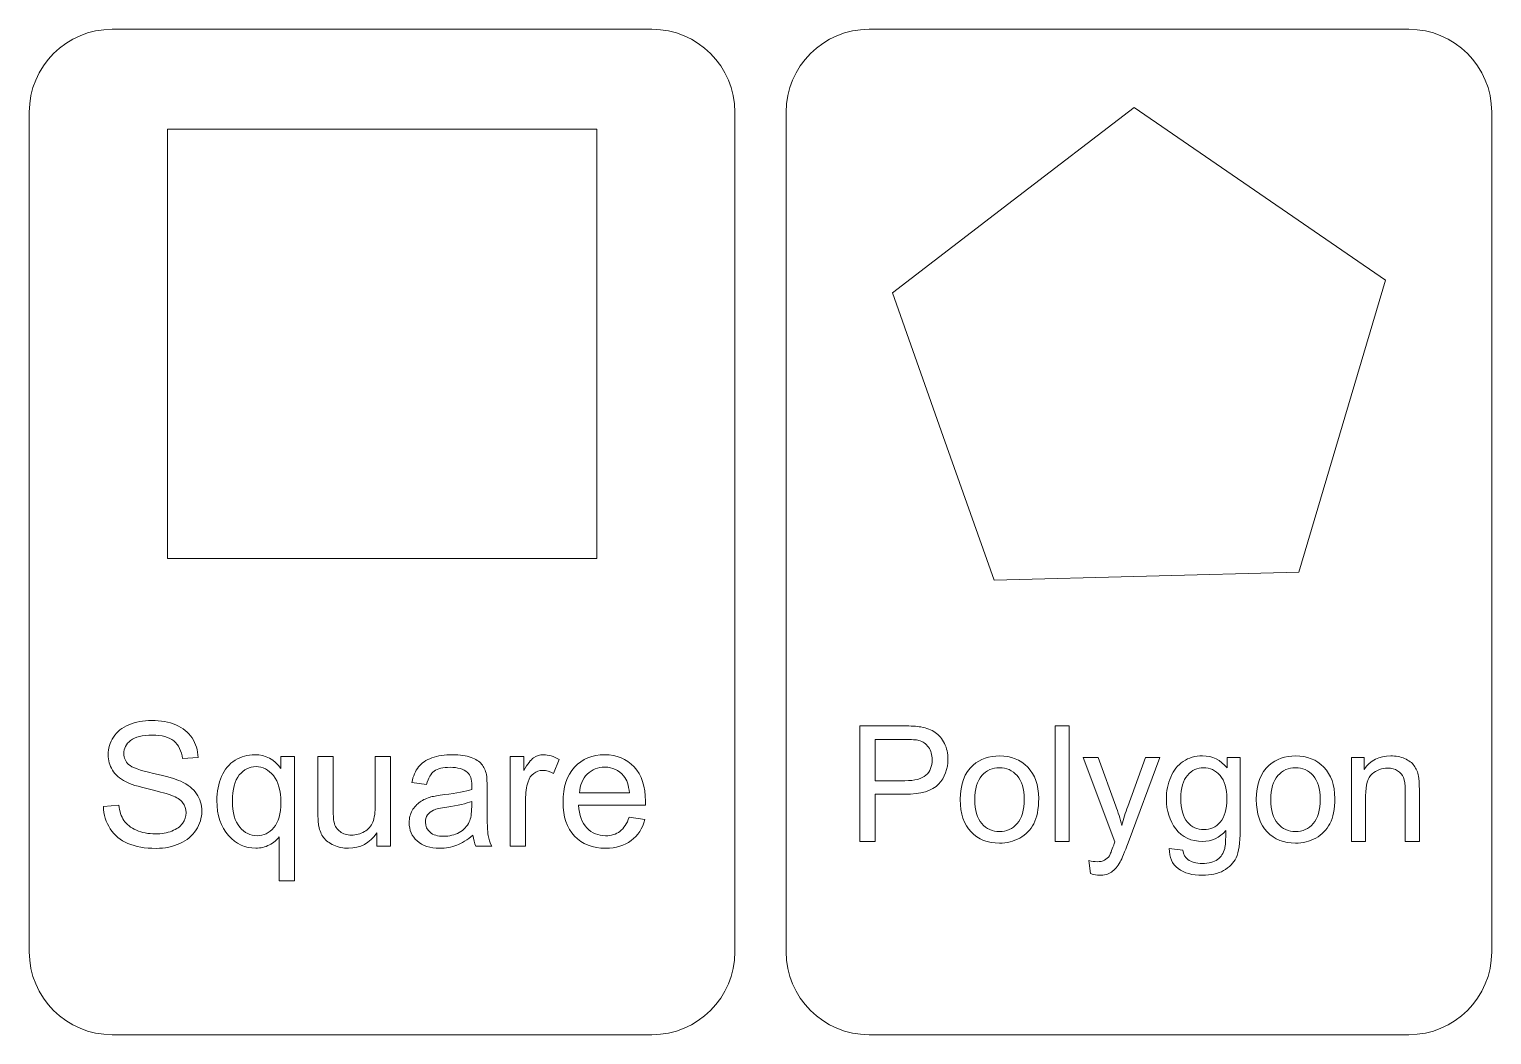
# Model space of a CAD drawing. Header units: inches. Extents: x -4.5 to 4.5, y -6.6 to 6.6.
# Drawn here: x -2.067 to 2.186, y 0.55 to 3.475 of the extents above; entities that cross this region are included whole.
import ezdxf

# ---------------------------------------------------------------- set-up
doc = ezdxf.new("R2010")
doc.units = ezdxf.units.IN
doc.header["$MEASUREMENT"] = 0
doc.layers.add('Layer 1', color=7, linetype='Continuous')

msp = doc.modelspace()

# ---------------------------------------------------------------- linework, layer by layer
at = {"layer": 'Layer 1', "lineweight": 9}
msp.add_lwpolyline([(-1.6652, 1.9353), (-0.417, 1.9353), (-0.417, 3.1836), (-1.6652, 3.1836), (-1.6652, 1.9353)], close=True, dxfattribs=at)
for points, knots in [([(-1.8259, 3.4745), (-1.8259, 3.4745), (-0.2564, 3.4745), (-0.2564, 3.4745), (-0.1236, 3.4745), (-0.015, 3.3659), (-0.015, 3.2331), (-0.015, 3.2331), (-0.015, 0.7914), (-0.015, 0.7914), (-0.015, 0.6586), (-0.1236, 0.55), (-0.2564, 0.55), (-0.2564, 0.55), (-1.8259, 0.55), (-1.8259, 0.55), (-1.9586, 0.55), (-2.0673, 0.6586), (-2.0673, 0.7914), (-2.0673, 0.7914), (-2.0673, 3.2331), (-2.0673, 3.2331), (-2.0673, 3.3659), (-1.9586, 3.4745), (-1.8259, 3.4745)], [0, 0, 0, 0, 0.125, 0.125, 0.125, 0.25, 0.25, 0.25, 0.375, 0.375, 0.375, 0.5, 0.5, 0.5, 0.625, 0.625, 0.625, 0.75, 0.75, 0.75, 0.875, 0.875, 0.875, 1, 1, 1, 1]), ([(0.3752, 3.4745), (0.3752, 3.4745), (1.9447, 3.4745), (1.9447, 3.4745), (2.0774, 3.4745), (2.1861, 3.3659), (2.1861, 3.2331), (2.1861, 3.2331), (2.1861, 0.7914), (2.1861, 0.7914), (2.1861, 0.6586), (2.0774, 0.55), (1.9447, 0.55), (1.9447, 0.55), (0.3752, 0.55), (0.3752, 0.55), (0.2424, 0.55), (0.1338, 0.6586), (0.1338, 0.7914), (0.1338, 0.7914), (0.1338, 3.2331), (0.1338, 3.2331), (0.1338, 3.3659), (0.2424, 3.4745), (0.3752, 3.4745)], [0, 0, 0, 0, 0.125, 0.125, 0.125, 0.25, 0.25, 0.25, 0.375, 0.375, 0.375, 0.5, 0.5, 0.5, 0.625, 0.625, 0.625, 0.75, 0.75, 0.75, 0.875, 0.875, 0.875, 1, 1, 1, 1]), ([(1.625, 1.8951), (1.625, 1.8951), (1.182, 1.8835), (1.182, 1.8835), (1.182, 1.8835), (0.739, 1.8719), (0.739, 1.8719), (0.739, 1.8719), (0.591, 2.2897), (0.591, 2.2897), (0.591, 2.2897), (0.4431, 2.7074), (0.4431, 2.7074), (0.4431, 2.7074), (0.7947, 2.9772), (0.7947, 2.9772), (0.7947, 2.9772), (1.1463, 3.247), (1.1463, 3.247), (1.1463, 3.247), (1.5115, 2.996), (1.5115, 2.996), (1.5115, 2.996), (1.8767, 2.7449), (1.8767, 2.7449), (1.8767, 2.7449), (1.7509, 2.32), (1.7509, 2.32), (1.7509, 2.32), (1.625, 1.8951), (1.625, 1.8951)], [0, 0, 0, 0, 0.1, 0.1, 0.1, 0.2, 0.2, 0.2, 0.3, 0.3, 0.3, 0.4, 0.4, 0.4, 0.5, 0.5, 0.5, 0.6, 0.6, 0.6, 0.7, 0.7, 0.7, 0.8, 0.8, 0.8, 0.9, 0.9, 0.9, 1, 1, 1, 1])]:
    msp.add_open_spline(points, degree=3, knots=knots, dxfattribs=at)
at = {"layer": 'Layer 1', "color": 1, "lineweight": 9}
for points, knots in [([(-1.8515, 1.2137), (-1.8515, 1.2137), (-1.8068, 1.2178), (-1.8068, 1.2178), (-1.8047, 1.1997), (-1.7997, 1.1848), (-1.792, 1.1732), (-1.7842, 1.1616), (-1.7721, 1.1523), (-1.7558, 1.1451), (-1.7394, 1.1379), (-1.721, 1.1343), (-1.7006, 1.1343), (-1.6824, 1.1343), (-1.6664, 1.137), (-1.6525, 1.1425), (-1.6386, 1.1479), (-1.6283, 1.1554), (-1.6215, 1.1648), (-1.6147, 1.1743), (-1.6113, 1.1846), (-1.6113, 1.1956), (-1.6113, 1.2069), (-1.6145, 1.2167), (-1.6211, 1.2251), (-1.6276, 1.2335), (-1.6384, 1.2405), (-1.6535, 1.2463), (-1.6631, 1.25), (-1.6845, 1.2559), (-1.7176, 1.2638), (-1.7507, 1.2718), (-1.7738, 1.2792), (-1.787, 1.2863), (-1.8042, 1.2953), (-1.8169, 1.3066), (-1.8253, 1.3199), (-1.8338, 1.3332), (-1.8379, 1.3482), (-1.8379, 1.3647), (-1.8379, 1.3829), (-1.8328, 1.3999), (-1.8224, 1.4157), (-1.8121, 1.4315), (-1.7972, 1.4435), (-1.7773, 1.4517), (-1.7575, 1.4599), (-1.7355, 1.464), (-1.7113, 1.464), (-1.6847, 1.464), (-1.6611, 1.4598), (-1.6408, 1.4511), (-1.6204, 1.4426), (-1.6047, 1.4299), (-1.5938, 1.4132), (-1.5828, 1.3965), (-1.5769, 1.3776), (-1.5761, 1.3565), (-1.5761, 1.3565), (-1.6218, 1.353), (-1.6218, 1.353), (-1.6243, 1.3757), (-1.6326, 1.3928), (-1.6467, 1.4044), (-1.6609, 1.416), (-1.6818, 1.4218), (-1.7094, 1.4218), (-1.7383, 1.4218), (-1.7593, 1.4165), (-1.7724, 1.406), (-1.7856, 1.3954), (-1.7922, 1.3827), (-1.7922, 1.3678), (-1.7922, 1.3549), (-1.7875, 1.3442), (-1.7782, 1.3359), (-1.769, 1.3276), (-1.7451, 1.3189), (-1.7064, 1.3102), (-1.6677, 1.3014), (-1.6412, 1.2938), (-1.6268, 1.2873), (-1.6059, 1.2777), (-1.5904, 1.2655), (-1.5805, 1.2507), (-1.5705, 1.2359), (-1.5655, 1.2189), (-1.5655, 1.1997), (-1.5655, 1.1805), (-1.571, 1.1626), (-1.582, 1.1456), (-1.5929, 1.1287), (-1.6086, 1.1156), (-1.6291, 1.1062), (-1.6496, 1.0968), (-1.6727, 1.0921), (-1.6984, 1.0921), (-1.7309, 1.0921), (-1.7581, 1.0969), (-1.7801, 1.1064), (-1.8021, 1.1158), (-1.8193, 1.1301), (-1.8317, 1.1492), (-1.8443, 1.1682), (-1.8508, 1.1897), (-1.8515, 1.2137)], [0, 0, 0, 0, 0.028571, 0.028571, 0.028571, 0.057143, 0.057143, 0.057143, 0.085714, 0.085714, 0.085714, 0.114286, 0.114286, 0.114286, 0.142857, 0.142857, 0.142857, 0.171429, 0.171429, 0.171429, 0.2, 0.2, 0.2, 0.228571, 0.228571, 0.228571, 0.257143, 0.257143, 0.257143, 0.285714, 0.285714, 0.285714, 0.314286, 0.314286, 0.314286, 0.342857, 0.342857, 0.342857, 0.371429, 0.371429, 0.371429, 0.4, 0.4, 0.4, 0.428571, 0.428571, 0.428571, 0.457143, 0.457143, 0.457143, 0.485714, 0.485714, 0.485714, 0.514286, 0.514286, 0.514286, 0.542857, 0.542857, 0.542857, 0.571429, 0.571429, 0.571429, 0.6, 0.6, 0.6, 0.628571, 0.628571, 0.628571, 0.657143, 0.657143, 0.657143, 0.685714, 0.685714, 0.685714, 0.714286, 0.714286, 0.714286, 0.742857, 0.742857, 0.742857, 0.771429, 0.771429, 0.771429, 0.8, 0.8, 0.8, 0.828571, 0.828571, 0.828571, 0.857143, 0.857143, 0.857143, 0.885714, 0.885714, 0.885714, 0.914286, 0.914286, 0.914286, 0.942857, 0.942857, 0.942857, 0.971429, 0.971429, 0.971429, 1, 1, 1, 1]), ([(0.3479, 1.1123), (0.3479, 1.1123), (0.3479, 1.4484), (0.3479, 1.4484), (0.3479, 1.4484), (0.4748, 1.4484), (0.4748, 1.4484), (0.4971, 1.4484), (0.5141, 1.4473), (0.5259, 1.4452), (0.5425, 1.4424), (0.5563, 1.4372), (0.5675, 1.4295), (0.5787, 1.4218), (0.5877, 1.411), (0.5945, 1.3972), (0.6013, 1.3833), (0.6046, 1.3681), (0.6046, 1.3514), (0.6046, 1.3229), (0.5956, 1.2987), (0.5773, 1.279), (0.5592, 1.2592), (0.5263, 1.2494), (0.4787, 1.2494), (0.4787, 1.2494), (0.3925, 1.2494), (0.3925, 1.2494), (0.3925, 1.2494), (0.3925, 1.1123), (0.3925, 1.1123), (0.3925, 1.1123), (0.3479, 1.1123), (0.3479, 1.1123)], [0, 0, 0, 0, 0.090909, 0.090909, 0.090909, 0.181818, 0.181818, 0.181818, 0.272727, 0.272727, 0.272727, 0.363636, 0.363636, 0.363636, 0.454545, 0.454545, 0.454545, 0.545455, 0.545455, 0.545455, 0.636364, 0.636364, 0.636364, 0.727273, 0.727273, 0.727273, 0.818182, 0.818182, 0.818182, 0.909091, 0.909091, 0.909091, 1, 1, 1, 1]), ([(0.9159, 1.1123), (0.9159, 1.1123), (0.9159, 1.4484), (0.9159, 1.4484), (0.9159, 1.4484), (0.9572, 1.4484), (0.9572, 1.4484), (0.9572, 1.4484), (0.9572, 1.1123), (0.9572, 1.1123), (0.9572, 1.1123), (0.9159, 1.1123), (0.9159, 1.1123)], [0, 0, 0, 0, 0.25, 0.25, 0.25, 0.5, 0.5, 0.5, 0.75, 0.75, 0.75, 1, 1, 1, 1]), ([(0.3925, 1.2888), (0.3925, 1.2888), (0.4793, 1.2888), (0.4793, 1.2888), (0.5081, 1.2888), (0.5284, 1.2941), (0.5406, 1.3048), (0.5526, 1.3156), (0.5586, 1.3306), (0.5586, 1.3501), (0.5586, 1.3641), (0.5551, 1.3761), (0.548, 1.3861), (0.5409, 1.3961), (0.5315, 1.4028), (0.5199, 1.406), (0.5124, 1.408), (0.4986, 1.409), (0.4785, 1.409), (0.4785, 1.409), (0.3925, 1.409), (0.3925, 1.409), (0.3925, 1.409), (0.3925, 1.2888), (0.3925, 1.2888)], [0, 0, 0, 0, 0.125, 0.125, 0.125, 0.25, 0.25, 0.25, 0.375, 0.375, 0.375, 0.5, 0.5, 0.5, 0.625, 0.625, 0.625, 0.75, 0.75, 0.75, 0.875, 0.875, 0.875, 1, 1, 1, 1]), ([(-1.3401, 0.9981), (-1.3401, 0.9981), (-1.3401, 1.1261), (-1.3401, 1.1261), (-1.347, 1.1165), (-1.3566, 1.1085), (-1.3689, 1.1022), (-1.3813, 1.0958), (-1.3944, 1.0926), (-1.4083, 1.0926), (-1.4392, 1.0926), (-1.4658, 1.1049), (-1.4881, 1.1296), (-1.5104, 1.1543), (-1.5216, 1.1881), (-1.5216, 1.231), (-1.5216, 1.2571), (-1.517, 1.2806), (-1.508, 1.3014), (-1.4989, 1.322), (-1.4857, 1.3378), (-1.4685, 1.3484), (-1.4512, 1.3592), (-1.4323, 1.3645), (-1.4117, 1.3645), (-1.3794, 1.3645), (-1.3541, 1.351), (-1.3356, 1.324), (-1.3356, 1.324), (-1.3356, 1.359), (-1.3356, 1.359), (-1.3356, 1.359), (-1.2959, 1.359), (-1.2959, 1.359), (-1.2959, 1.359), (-1.2959, 0.9981), (-1.2959, 0.9981), (-1.2959, 0.9981), (-1.3401, 0.9981), (-1.3401, 0.9981)], [0, 0, 0, 0, 0.076923, 0.076923, 0.076923, 0.153846, 0.153846, 0.153846, 0.230769, 0.230769, 0.230769, 0.307692, 0.307692, 0.307692, 0.384615, 0.384615, 0.384615, 0.461538, 0.461538, 0.461538, 0.538462, 0.538462, 0.538462, 0.615385, 0.615385, 0.615385, 0.692308, 0.692308, 0.692308, 0.769231, 0.769231, 0.769231, 0.846154, 0.846154, 0.846154, 0.923077, 0.923077, 0.923077, 1, 1, 1, 1]), ([(-0.7768, 1.1308), (-0.7932, 1.1168), (-0.8091, 1.107), (-0.8242, 1.1012), (-0.8394, 1.0955), (-0.8556, 1.0926), (-0.8731, 1.0926), (-0.9017, 1.0926), (-0.9237, 1.0996), (-0.9391, 1.1136), (-0.9546, 1.1275), (-0.9623, 1.1453), (-0.9623, 1.167), (-0.9623, 1.1797), (-0.9593, 1.1914), (-0.9536, 1.2019), (-0.9477, 1.2125), (-0.9401, 1.2209), (-0.9307, 1.2272), (-0.9212, 1.2336), (-0.9107, 1.2385), (-0.8989, 1.2417), (-0.8901, 1.244), (-0.877, 1.2462), (-0.8595, 1.2483), (-0.8238, 1.2525), (-0.7974, 1.2576), (-0.7806, 1.2635), (-0.7804, 1.2695), (-0.7803, 1.2734), (-0.7803, 1.275), (-0.7803, 1.2929), (-0.7845, 1.3055), (-0.7929, 1.3129), (-0.8042, 1.3229), (-0.821, 1.3278), (-0.8433, 1.3278), (-0.8642, 1.3278), (-0.8796, 1.3241), (-0.8895, 1.3169), (-0.8994, 1.3096), (-0.9067, 1.2967), (-0.9115, 1.2781), (-0.9115, 1.2781), (-0.9547, 1.2841), (-0.9547, 1.2841), (-0.9508, 1.3026), (-0.9443, 1.3176), (-0.9353, 1.329), (-0.9263, 1.3404), (-0.9132, 1.3491), (-0.8961, 1.3553), (-0.8791, 1.3614), (-0.8592, 1.3645), (-0.8368, 1.3645), (-0.8145, 1.3645), (-0.7963, 1.3619), (-0.7823, 1.3566), (-0.7684, 1.3514), (-0.7581, 1.3448), (-0.7516, 1.3369), (-0.7451, 1.3289), (-0.7405, 1.3189), (-0.7378, 1.3067), (-0.7364, 1.2992), (-0.7356, 1.2856), (-0.7356, 1.2661), (-0.7356, 1.2661), (-0.7356, 1.2075), (-0.7356, 1.2075), (-0.7356, 1.1665), (-0.7347, 1.1406), (-0.7328, 1.1296), (-0.7311, 1.1187), (-0.7274, 1.1082), (-0.722, 1.0981), (-0.722, 1.0981), (-0.7683, 1.0981), (-0.7683, 1.0981), (-0.7727, 1.1074), (-0.7756, 1.1183), (-0.7768, 1.1308)], [0, 0, 0, 0, 0.037037, 0.037037, 0.037037, 0.074074, 0.074074, 0.074074, 0.111111, 0.111111, 0.111111, 0.148148, 0.148148, 0.148148, 0.185185, 0.185185, 0.185185, 0.222222, 0.222222, 0.222222, 0.259259, 0.259259, 0.259259, 0.296296, 0.296296, 0.296296, 0.333333, 0.333333, 0.333333, 0.37037, 0.37037, 0.37037, 0.407407, 0.407407, 0.407407, 0.444444, 0.444444, 0.444444, 0.481481, 0.481481, 0.481481, 0.518519, 0.518519, 0.518519, 0.555556, 0.555556, 0.555556, 0.592593, 0.592593, 0.592593, 0.62963, 0.62963, 0.62963, 0.666667, 0.666667, 0.666667, 0.703704, 0.703704, 0.703704, 0.740741, 0.740741, 0.740741, 0.777778, 0.777778, 0.777778, 0.814815, 0.814815, 0.814815, 0.851852, 0.851852, 0.851852, 0.888889, 0.888889, 0.888889, 0.925926, 0.925926, 0.925926, 0.962963, 0.962963, 0.962963, 1, 1, 1, 1]), ([(-0.6682, 1.0981), (-0.6682, 1.0981), (-0.6682, 1.359), (-0.6682, 1.359), (-0.6682, 1.359), (-0.6285, 1.359), (-0.6285, 1.359), (-0.6285, 1.359), (-0.6285, 1.319), (-0.6285, 1.319), (-0.6183, 1.3375), (-0.6089, 1.3498), (-0.6003, 1.3556), (-0.5917, 1.3616), (-0.5822, 1.3645), (-0.5719, 1.3645), (-0.557, 1.3645), (-0.5419, 1.3598), (-0.5264, 1.3505), (-0.5264, 1.3505), (-0.5422, 1.3097), (-0.5422, 1.3097), (-0.5529, 1.3158), (-0.5636, 1.3188), (-0.5744, 1.3188), (-0.584, 1.3188), (-0.5926, 1.3159), (-0.6002, 1.3101), (-0.6079, 1.3043), (-0.6133, 1.2962), (-0.6166, 1.2859), (-0.6215, 1.2703), (-0.6239, 1.2531), (-0.6239, 1.2344), (-0.6239, 1.2344), (-0.6239, 1.0981), (-0.6239, 1.0981), (-0.6239, 1.0981), (-0.6682, 1.0981), (-0.6682, 1.0981)], [0, 0, 0, 0, 0.076923, 0.076923, 0.076923, 0.153846, 0.153846, 0.153846, 0.230769, 0.230769, 0.230769, 0.307692, 0.307692, 0.307692, 0.384615, 0.384615, 0.384615, 0.461538, 0.461538, 0.461538, 0.538462, 0.538462, 0.538462, 0.615385, 0.615385, 0.615385, 0.692308, 0.692308, 0.692308, 0.769231, 0.769231, 0.769231, 0.846154, 0.846154, 0.846154, 0.923077, 0.923077, 0.923077, 1, 1, 1, 1]), ([(-0.3224, 1.1826), (-0.3224, 1.1826), (-0.2767, 1.1765), (-0.2767, 1.1765), (-0.2838, 1.15), (-0.2971, 1.1293), (-0.3165, 1.1146), (-0.336, 1.1), (-0.3608, 1.0926), (-0.391, 1.0926), (-0.429, 1.0926), (-0.4592, 1.1043), (-0.4815, 1.1278), (-0.5037, 1.1512), (-0.5149, 1.1841), (-0.5149, 1.2264), (-0.5149, 1.2701), (-0.5037, 1.3041), (-0.4811, 1.3282), (-0.4586, 1.3525), (-0.4294, 1.3645), (-0.3934, 1.3645), (-0.3587, 1.3645), (-0.3303, 1.3527), (-0.3082, 1.329), (-0.2862, 1.3053), (-0.2751, 1.272), (-0.2751, 1.229), (-0.2751, 1.2264), (-0.2752, 1.2225), (-0.2754, 1.2173), (-0.2754, 1.2173), (-0.4696, 1.2173), (-0.4696, 1.2173), (-0.468, 1.1887), (-0.4599, 1.1667), (-0.4454, 1.1516), (-0.4309, 1.1364), (-0.4127, 1.1288), (-0.391, 1.1288), (-0.3748, 1.1288), (-0.361, 1.1331), (-0.3496, 1.1416), (-0.3381, 1.1502), (-0.3291, 1.1638), (-0.3224, 1.1826)], [0, 0, 0, 0, 0.066667, 0.066667, 0.066667, 0.133333, 0.133333, 0.133333, 0.2, 0.2, 0.2, 0.266667, 0.266667, 0.266667, 0.333333, 0.333333, 0.333333, 0.4, 0.4, 0.4, 0.466667, 0.466667, 0.466667, 0.533333, 0.533333, 0.533333, 0.6, 0.6, 0.6, 0.666667, 0.666667, 0.666667, 0.733333, 0.733333, 0.733333, 0.8, 0.8, 0.8, 0.866667, 0.866667, 0.866667, 0.933333, 0.933333, 0.933333, 1, 1, 1, 1]), ([(0.6403, 1.2341), (0.6403, 1.2791), (0.6528, 1.3124), (0.6779, 1.3341), (0.6988, 1.3521), (0.7244, 1.3611), (0.7545, 1.3611), (0.7879, 1.3611), (0.8153, 1.3501), (0.8366, 1.3282), (0.8578, 1.3064), (0.8684, 1.2761), (0.8684, 1.2376), (0.8684, 1.2063), (0.8637, 1.1817), (0.8544, 1.1638), (0.845, 1.1459), (0.8313, 1.132), (0.8133, 1.122), (0.7954, 1.1121), (0.7757, 1.1072), (0.7545, 1.1072), (0.7204, 1.1072), (0.6929, 1.118), (0.6718, 1.1399), (0.6508, 1.1617), (0.6403, 1.1931), (0.6403, 1.2341)], [0, 0, 0, 0, 0.111111, 0.111111, 0.111111, 0.222222, 0.222222, 0.222222, 0.333333, 0.333333, 0.333333, 0.444444, 0.444444, 0.444444, 0.555556, 0.555556, 0.555556, 0.666667, 0.666667, 0.666667, 0.777778, 0.777778, 0.777778, 0.888889, 0.888889, 0.888889, 1, 1, 1, 1]), ([(1.2482, 1.0921), (1.2482, 1.0921), (1.2881, 1.0865), (1.2881, 1.0865), (1.2898, 1.0741), (1.2945, 1.0652), (1.3021, 1.0594), (1.3124, 1.0519), (1.3264, 1.048), (1.3441, 1.048), (1.3632, 1.048), (1.378, 1.0519), (1.3884, 1.0594), (1.3988, 1.067), (1.4059, 1.0777), (1.4095, 1.0914), (1.4116, 1.0998), (1.4127, 1.1174), (1.4125, 1.1442), (1.3944, 1.123), (1.372, 1.1123), (1.3451, 1.1123), (1.3116, 1.1123), (1.2856, 1.1244), (1.2673, 1.1485), (1.2489, 1.1726), (1.2398, 1.2016), (1.2398, 1.2353), (1.2398, 1.2585), (1.244, 1.28), (1.2524, 1.2996), (1.2607, 1.3192), (1.2729, 1.3343), (1.2889, 1.3451), (1.3049, 1.3558), (1.3236, 1.3611), (1.3452, 1.3611), (1.3739, 1.3611), (1.3976, 1.3494), (1.4163, 1.3259), (1.4163, 1.3259), (1.4163, 1.3559), (1.4163, 1.3559), (1.4163, 1.3559), (1.4543, 1.3559), (1.4543, 1.3559), (1.4543, 1.3559), (1.4543, 1.1456), (1.4543, 1.1456), (1.4543, 1.1076), (1.4504, 1.0808), (1.4427, 1.065), (1.435, 1.0492), (1.4228, 1.0367), (1.4061, 1.0275), (1.3894, 1.0184), (1.3688, 1.0138), (1.3444, 1.0138), (1.3154, 1.0138), (1.292, 1.0203), (1.2741, 1.0333), (1.2562, 1.0463), (1.2476, 1.0659), (1.2482, 1.0921)], [0, 0, 0, 0, 0.047619, 0.047619, 0.047619, 0.095238, 0.095238, 0.095238, 0.142857, 0.142857, 0.142857, 0.190476, 0.190476, 0.190476, 0.238095, 0.238095, 0.238095, 0.285714, 0.285714, 0.285714, 0.333333, 0.333333, 0.333333, 0.380952, 0.380952, 0.380952, 0.428571, 0.428571, 0.428571, 0.47619, 0.47619, 0.47619, 0.52381, 0.52381, 0.52381, 0.571429, 0.571429, 0.571429, 0.619048, 0.619048, 0.619048, 0.666667, 0.666667, 0.666667, 0.714286, 0.714286, 0.714286, 0.761905, 0.761905, 0.761905, 0.809524, 0.809524, 0.809524, 0.857143, 0.857143, 0.857143, 0.904762, 0.904762, 0.904762, 0.952381, 0.952381, 0.952381, 1, 1, 1, 1]), ([(1.5014, 1.2341), (1.5014, 1.2791), (1.5139, 1.3124), (1.539, 1.3341), (1.5599, 1.3521), (1.5855, 1.3611), (1.6156, 1.3611), (1.649, 1.3611), (1.6764, 1.3501), (1.6976, 1.3282), (1.7189, 1.3064), (1.7295, 1.2761), (1.7295, 1.2376), (1.7295, 1.2063), (1.7248, 1.1817), (1.7154, 1.1638), (1.706, 1.1459), (1.6923, 1.132), (1.6743, 1.122), (1.6564, 1.1121), (1.6368, 1.1072), (1.6156, 1.1072), (1.5815, 1.1072), (1.5539, 1.118), (1.5329, 1.1399), (1.5119, 1.1617), (1.5014, 1.1931), (1.5014, 1.2341)], [0, 0, 0, 0, 0.111111, 0.111111, 0.111111, 0.222222, 0.222222, 0.222222, 0.333333, 0.333333, 0.333333, 0.444444, 0.444444, 0.444444, 0.555556, 0.555556, 0.555556, 0.666667, 0.666667, 0.666667, 0.777778, 0.777778, 0.777778, 0.888889, 0.888889, 0.888889, 1, 1, 1, 1]), ([(1.7779, 1.1123), (1.7779, 1.1123), (1.7779, 1.3559), (1.7779, 1.3559), (1.7779, 1.3559), (1.815, 1.3559), (1.815, 1.3559), (1.815, 1.3559), (1.815, 1.3214), (1.815, 1.3214), (1.8328, 1.3479), (1.8586, 1.3611), (1.8924, 1.3611), (1.9071, 1.3611), (1.9205, 1.3584), (1.9328, 1.3532), (1.9451, 1.3479), (1.9543, 1.341), (1.9604, 1.3325), (1.9665, 1.3239), (1.9708, 1.3138), (1.9732, 1.302), (1.9747, 1.2944), (1.9755, 1.281), (1.9755, 1.2619), (1.9755, 1.2619), (1.9755, 1.1123), (1.9755, 1.1123), (1.9755, 1.1123), (1.9342, 1.1123), (1.9342, 1.1123), (1.9342, 1.1123), (1.9342, 1.2603), (1.9342, 1.2603), (1.9342, 1.2772), (1.9326, 1.2897), (1.9294, 1.298), (1.9262, 1.3063), (1.9205, 1.313), (1.9124, 1.318), (1.9043, 1.3229), (1.8946, 1.3254), (1.8837, 1.3254), (1.8662, 1.3254), (1.8511, 1.3199), (1.8383, 1.3087), (1.8256, 1.2976), (1.8192, 1.2764), (1.8192, 1.2452), (1.8192, 1.2452), (1.8192, 1.1123), (1.8192, 1.1123), (1.8192, 1.1123), (1.7779, 1.1123), (1.7779, 1.1123)], [0, 0, 0, 0, 0.055556, 0.055556, 0.055556, 0.111111, 0.111111, 0.111111, 0.166667, 0.166667, 0.166667, 0.222222, 0.222222, 0.222222, 0.277778, 0.277778, 0.277778, 0.333333, 0.333333, 0.333333, 0.388889, 0.388889, 0.388889, 0.444444, 0.444444, 0.444444, 0.5, 0.5, 0.5, 0.555556, 0.555556, 0.555556, 0.611111, 0.611111, 0.611111, 0.666667, 0.666667, 0.666667, 0.722222, 0.722222, 0.722222, 0.777778, 0.777778, 0.777778, 0.833333, 0.833333, 0.833333, 0.888889, 0.888889, 0.888889, 0.944444, 0.944444, 0.944444, 1, 1, 1, 1]), ([(-1.4763, 1.2293), (-1.4763, 1.1958), (-1.4693, 1.1707), (-1.4552, 1.1539), (-1.4412, 1.1372), (-1.4243, 1.1288), (-1.4046, 1.1288), (-1.3858, 1.1288), (-1.3696, 1.1368), (-1.356, 1.1527), (-1.3424, 1.1687), (-1.3356, 1.1929), (-1.3356, 1.2254), (-1.3356, 1.2601), (-1.3428, 1.2861), (-1.3571, 1.3036), (-1.3715, 1.3211), (-1.3882, 1.3298), (-1.4076, 1.3298), (-1.4267, 1.3298), (-1.443, 1.3217), (-1.4563, 1.3055), (-1.4696, 1.2892), (-1.4763, 1.2638), (-1.4763, 1.2293)], [0, 0, 0, 0, 0.125, 0.125, 0.125, 0.25, 0.25, 0.25, 0.375, 0.375, 0.375, 0.5, 0.5, 0.5, 0.625, 0.625, 0.625, 0.75, 0.75, 0.75, 0.875, 0.875, 0.875, 1, 1, 1, 1]), ([(-1.0563, 1.0981), (-1.0563, 1.0981), (-1.0563, 1.1369), (-1.0563, 1.1369), (-1.0766, 1.1074), (-1.1041, 1.0926), (-1.1388, 1.0926), (-1.1542, 1.0926), (-1.1685, 1.0955), (-1.1818, 1.1014), (-1.1951, 1.1074), (-1.205, 1.1147), (-1.2115, 1.1236), (-1.2179, 1.1326), (-1.2224, 1.1435), (-1.225, 1.1564), (-1.2268, 1.1651), (-1.2277, 1.1788), (-1.2277, 1.1976), (-1.2277, 1.1976), (-1.2277, 1.359), (-1.2277, 1.359), (-1.2277, 1.359), (-1.1835, 1.359), (-1.1835, 1.359), (-1.1835, 1.359), (-1.1835, 1.2147), (-1.1835, 1.2147), (-1.1835, 1.1916), (-1.1826, 1.176), (-1.1808, 1.1681), (-1.178, 1.1564), (-1.1722, 1.1474), (-1.1631, 1.1408), (-1.1542, 1.1342), (-1.1431, 1.1308), (-1.1299, 1.1308), (-1.1166, 1.1308), (-1.1043, 1.1342), (-1.0927, 1.1409), (-1.0811, 1.1477), (-1.0729, 1.157), (-1.0681, 1.1687), (-1.0633, 1.1803), (-1.0609, 1.1973), (-1.0609, 1.2195), (-1.0609, 1.2195), (-1.0609, 1.359), (-1.0609, 1.359), (-1.0609, 1.359), (-1.0166, 1.359), (-1.0166, 1.359), (-1.0166, 1.359), (-1.0166, 1.0981), (-1.0166, 1.0981), (-1.0166, 1.0981), (-1.0563, 1.0981), (-1.0563, 1.0981)], [0, 0, 0, 0, 0.052632, 0.052632, 0.052632, 0.105263, 0.105263, 0.105263, 0.157895, 0.157895, 0.157895, 0.210526, 0.210526, 0.210526, 0.263158, 0.263158, 0.263158, 0.315789, 0.315789, 0.315789, 0.368421, 0.368421, 0.368421, 0.421053, 0.421053, 0.421053, 0.473684, 0.473684, 0.473684, 0.526316, 0.526316, 0.526316, 0.578947, 0.578947, 0.578947, 0.631579, 0.631579, 0.631579, 0.684211, 0.684211, 0.684211, 0.736842, 0.736842, 0.736842, 0.789474, 0.789474, 0.789474, 0.842105, 0.842105, 0.842105, 0.894737, 0.894737, 0.894737, 0.947368, 0.947368, 0.947368, 1, 1, 1, 1]), ([(-0.4671, 1.2534), (-0.4671, 1.2534), (-0.3219, 1.2534), (-0.3219, 1.2534), (-0.3238, 1.2754), (-0.3294, 1.2918), (-0.3386, 1.3028), (-0.3525, 1.3198), (-0.3708, 1.3283), (-0.3932, 1.3283), (-0.4134, 1.3283), (-0.4304, 1.3215), (-0.4443, 1.308), (-0.458, 1.2944), (-0.4656, 1.2762), (-0.4671, 1.2534)], [0, 0, 0, 0, 0.2, 0.2, 0.2, 0.4, 0.4, 0.4, 0.6, 0.6, 0.6, 0.8, 0.8, 0.8, 1, 1, 1, 1]), ([(0.6826, 1.2341), (0.6826, 1.2029), (0.6894, 1.1796), (0.703, 1.1642), (0.7167, 1.1487), (0.7338, 1.141), (0.7545, 1.141), (0.775, 1.141), (0.7921, 1.1487), (0.8058, 1.1643), (0.8194, 1.1798), (0.8262, 1.2035), (0.8262, 1.2354), (0.8262, 1.2654), (0.8193, 1.2882), (0.8056, 1.3036), (0.7919, 1.3191), (0.7749, 1.3268), (0.7545, 1.3268), (0.7338, 1.3268), (0.7167, 1.3192), (0.703, 1.3038), (0.6894, 1.2883), (0.6826, 1.2651), (0.6826, 1.2341)], [0, 0, 0, 0, 0.125, 0.125, 0.125, 0.25, 0.25, 0.25, 0.375, 0.375, 0.375, 0.5, 0.5, 0.5, 0.625, 0.625, 0.625, 0.75, 0.75, 0.75, 0.875, 0.875, 0.875, 1, 1, 1, 1]), ([(1.0193, 1.0187), (1.0193, 1.0187), (1.0146, 1.0569), (1.0146, 1.0569), (1.0236, 1.0544), (1.0315, 1.0532), (1.0382, 1.0532), (1.0474, 1.0532), (1.0548, 1.0548), (1.0602, 1.0578), (1.0658, 1.0609), (1.0703, 1.0652), (1.0739, 1.0706), (1.0764, 1.0748), (1.0807, 1.085), (1.0865, 1.1015), (1.0872, 1.1037), (1.0884, 1.1071), (1.0901, 1.1115), (1.0901, 1.1115), (0.9977, 1.3559), (0.9977, 1.3559), (0.9977, 1.3559), (1.0418, 1.3559), (1.0418, 1.3559), (1.0418, 1.3559), (1.0926, 1.2153), (1.0926, 1.2153), (1.0993, 1.1975), (1.1051, 1.1787), (1.1104, 1.159), (1.1152, 1.1776), (1.1208, 1.1959), (1.1274, 1.2139), (1.1274, 1.2139), (1.1793, 1.3559), (1.1793, 1.3559), (1.1793, 1.3559), (1.2205, 1.3559), (1.2205, 1.3559), (1.2205, 1.3559), (1.1285, 1.1081), (1.1285, 1.1081), (1.1185, 1.0814), (1.1108, 1.0631), (1.1052, 1.053), (1.0979, 1.0395), (1.0894, 1.0296), (1.08, 1.0232), (1.0704, 1.0169), (1.0591, 1.0138), (1.0459, 1.0138), (1.038, 1.0138), (1.029, 1.0154), (1.0193, 1.0187)], [0, 0, 0, 0, 0.055556, 0.055556, 0.055556, 0.111111, 0.111111, 0.111111, 0.166667, 0.166667, 0.166667, 0.222222, 0.222222, 0.222222, 0.277778, 0.277778, 0.277778, 0.333333, 0.333333, 0.333333, 0.388889, 0.388889, 0.388889, 0.444444, 0.444444, 0.444444, 0.5, 0.5, 0.5, 0.555556, 0.555556, 0.555556, 0.611111, 0.611111, 0.611111, 0.666667, 0.666667, 0.666667, 0.722222, 0.722222, 0.722222, 0.777778, 0.777778, 0.777778, 0.833333, 0.833333, 0.833333, 0.888889, 0.888889, 0.888889, 0.944444, 0.944444, 0.944444, 1, 1, 1, 1]), ([(1.282, 1.2383), (1.282, 1.2064), (1.2884, 1.1832), (1.301, 1.1686), (1.3138, 1.1539), (1.3297, 1.1466), (1.3488, 1.1466), (1.3678, 1.1466), (1.3836, 1.1539), (1.3966, 1.1684), (1.4094, 1.183), (1.4158, 1.2058), (1.4158, 1.2369), (1.4158, 1.2667), (1.4091, 1.2891), (1.3959, 1.3042), (1.3827, 1.3193), (1.3667, 1.3268), (1.3481, 1.3268), (1.3297, 1.3268), (1.3142, 1.3194), (1.3013, 1.3045), (1.2884, 1.2897), (1.282, 1.2676), (1.282, 1.2383)], [0, 0, 0, 0, 0.125, 0.125, 0.125, 0.25, 0.25, 0.25, 0.375, 0.375, 0.375, 0.5, 0.5, 0.5, 0.625, 0.625, 0.625, 0.75, 0.75, 0.75, 0.875, 0.875, 0.875, 1, 1, 1, 1]), ([(1.5436, 1.2341), (1.5436, 1.2029), (1.5504, 1.1796), (1.564, 1.1642), (1.5777, 1.1487), (1.5949, 1.141), (1.6156, 1.141), (1.6361, 1.141), (1.6531, 1.1487), (1.6668, 1.1643), (1.6804, 1.1798), (1.6872, 1.2035), (1.6872, 1.2354), (1.6872, 1.2654), (1.6804, 1.2882), (1.6667, 1.3036), (1.653, 1.3191), (1.6359, 1.3268), (1.6156, 1.3268), (1.5949, 1.3268), (1.5777, 1.3192), (1.564, 1.3038), (1.5504, 1.2883), (1.5436, 1.2651), (1.5436, 1.2341)], [0, 0, 0, 0, 0.125, 0.125, 0.125, 0.25, 0.25, 0.25, 0.375, 0.375, 0.375, 0.5, 0.5, 0.5, 0.625, 0.625, 0.625, 0.75, 0.75, 0.75, 0.875, 0.875, 0.875, 1, 1, 1, 1]), ([(-0.7803, 1.2288), (-0.7964, 1.2223), (-0.8205, 1.2168), (-0.8527, 1.2122), (-0.871, 1.2096), (-0.8839, 1.2067), (-0.8914, 1.2034), (-0.8989, 1.2002), (-0.9047, 1.1954), (-0.9088, 1.1892), (-0.9129, 1.1829), (-0.915, 1.176), (-0.915, 1.1683), (-0.915, 1.1566), (-0.9106, 1.1468), (-0.9016, 1.139), (-0.8927, 1.1312), (-0.8796, 1.1273), (-0.8624, 1.1273), (-0.8454, 1.1273), (-0.8303, 1.131), (-0.8169, 1.1384), (-0.8037, 1.1458), (-0.7939, 1.1559), (-0.7877, 1.1688), (-0.7829, 1.1787), (-0.7806, 1.1934), (-0.7806, 1.2127), (-0.7806, 1.2127), (-0.7803, 1.2288), (-0.7803, 1.2288)], [0, 0, 0, 0, 0.1, 0.1, 0.1, 0.2, 0.2, 0.2, 0.3, 0.3, 0.3, 0.4, 0.4, 0.4, 0.5, 0.5, 0.5, 0.6, 0.6, 0.6, 0.7, 0.7, 0.7, 0.8, 0.8, 0.8, 0.9, 0.9, 0.9, 1, 1, 1, 1])]:
    msp.add_open_spline(points, degree=3, knots=knots, dxfattribs=at)

doc.saveas('drawing.dxf')
